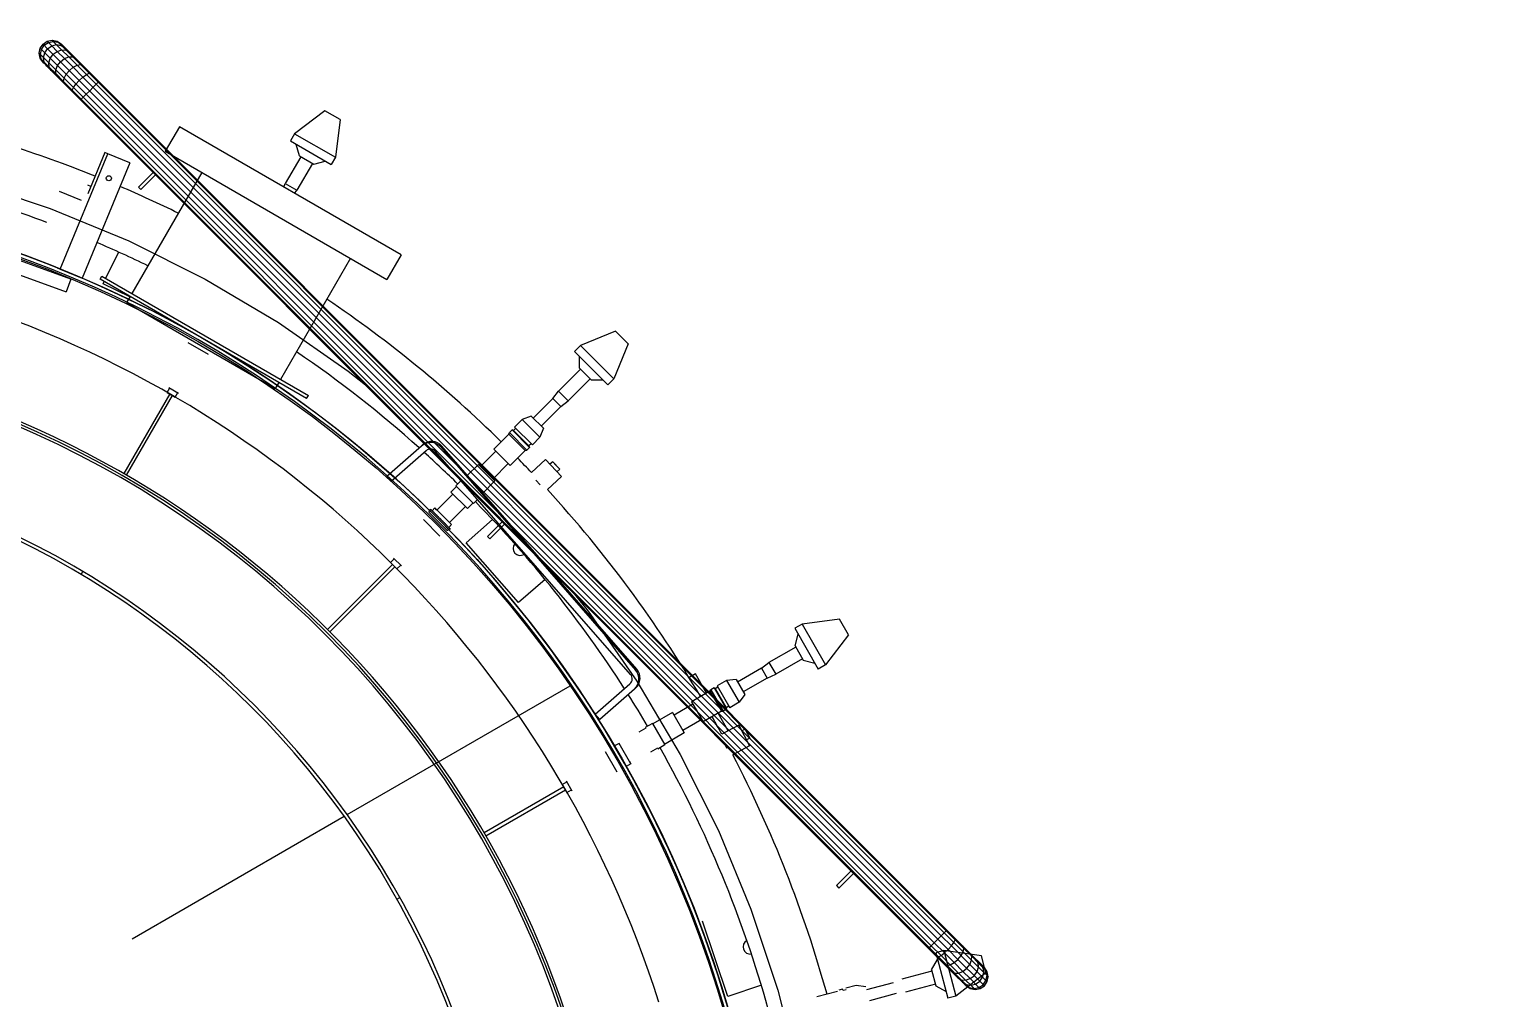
# Model space of a CAD drawing. Header units: metres. Extents: x 0 to 63075, y 0 to 44550.
# Drawn here: x 52852.5 to 53271.5, y 41739.9 to 42014.2 of the extents above; entities that cross this region are included whole.
import ezdxf

# ---------------------------------------------------------------- set-up
doc = ezdxf.new("R2010")
doc.units = ezdxf.units.M
doc.header["$LTSCALE"] = 75
for name, color, linetype in [('GSB', 7, 'Continuous'), ('ML6', 1, 'Continuous'), ('SDM', 7, 'Continuous'), ('SL1', 8, 'Continuous')]:
    doc.layers.add(name, color=color, linetype=linetype)
doc.styles.add('ROMANS', font='ROMANS.SHX')
doc.dimstyles.new('75___1-75', dxfattribs={"dimscale": 75, "dimtxt": 2.5, "dimasz": 2, "dimexe": 1.5, "dimexo": 1, "dimgap": 0.5, "dimtad": 1, "dimdec": 0, "dimzin": 12, "dimtxsty": 'ROMANS', "dimcen": 0, "dimclrd": 256, "dimclre": 256, "dimclrt": 3, "dimazin": 3, "dimtfac": 1, "dimtdec": 0, "dimtmove": 0, "dimatfit": 0, "dimfxl": 1, "dimlwd": -1, "dimlwe": -1, "dimarcsym": 0})

# ---------------------------------------------------------------- blocks, each defined once
blk = doc.blocks.new('A$C6bae614f')
at = {"layer": 'SL1'}
for p, q in [((366143, 54571.3), (366150.9, 54576.6)), ((366145.2, 54569.1), (366153.1, 54574.5)), ((366150.9, 54576.6), (366160.3, 54578.5)), ((366153.1, 54574.5), (366150.9, 54576.6)), ((366153.1, 54574.5), (366162.3, 54576.4)), ((366153.1, 54574.5), (366159.5, 54568)), ((366160.3, 54578.5), (366169.6, 54576.6)), ((366162.3, 54576.4), (366160.3, 54578.5)), ((366162.3, 54576.4), (366171.5, 54574.7)), ((366162.3, 54576.4), (366207.2, 54531.5)), ((366169.6, 54576.6), (366177.5, 54571.3)), ((366171.5, 54574.7), (366169.6, 54576.6)), ((366171.5, 54574.7), (366179.3, 54569.6)), ((366171.5, 54574.7), (366186.5, 54559.8)), ((366135.9, 54554.1), (366137.7, 54563.4)), ((366137.7, 54544.7), (366135.9, 54554.1)), ((366137.9, 54552), (366135.9, 54554.1)), ((366137.7, 54563.4), (366143, 54571.3)), ((366139.9, 54561.3), (366137.7, 54563.4)), ((366137.9, 54552), (366139.9, 54561.3)), ((366139.7, 54542.8), (366137.9, 54552)), ((366137.9, 54552), (367818.7, 52871.1)), ((366139.9, 54561.3), (366145.2, 54569.1)), ((366146.3, 54554.8), (366139.9, 54561.3)), ((366151.7, 54562.6), (366143, 54571.3)), ((366144.1, 54545.9), (366146.3, 54554.8)), ((366146.3, 54554.8), (366151.7, 54562.6)), ((366170.4, 54530.8), (366146.3, 54554.8)), ((366151.7, 54562.6), (366159.5, 54568)), ((366151.7, 54562.6), (366211.4, 54502.9)), ((366156.6, 54544.5), (366162.2, 54552.1)), ((366159.5, 54568), (366168.5, 54570.3)), ((366159.5, 54568), (366169.8, 54557.7)), ((366162.2, 54552.1), (366169.8, 54557.7)), ((366168.5, 54570.3), (366177.3, 54569)), ((366169.8, 54557.7), (366178.4, 54560.4)), ((366169.8, 54557.7), (366183.6, 54544)), ((366177.3, 54569), (366184.5, 54564.3)), ((366184.5, 54564.3), (366177.5, 54571.3)), ((366178.4, 54560.4), (366186.5, 54559.8)), ((366183.6, 54544), (366191.5, 54547.3)), ((366184.5, 54564.3), (366193, 54555.9)), ((366186.5, 54559.8), (366229.7, 54516.5)), ((366186.5, 54559.8), (366193, 54555.9)), ((366191.5, 54547.3), (366198.7, 54547.5)), ((366193, 54555.9), (366204.1, 54544.7)), ((366198.7, 54547.5), (366204.1, 54544.7)), ((366143, 54536.8), (366137.7, 54544.7)), ((366139.7, 54542.8), (366137.7, 54544.7)), ((366144.8, 54535.1), (366139.7, 54542.8)), ((366139.7, 54542.8), (366154.6, 54527.9)), ((366143, 54536.8), (366144.8, 54535.1)), ((366145.4, 54537.1), (366144.1, 54545.9)), ((366144.8, 54535.1), (366150, 54529.8)), ((366150, 54529.8), (366145.4, 54537.1)), ((366150, 54529.8), (366158.4, 54521.4)), ((366154, 54536), (366156.6, 54544.5)), ((366154.6, 54527.9), (366154, 54536)), ((366154.6, 54527.9), (366166.8, 54515.6)), ((366158.4, 54521.4), (366154.6, 54527.9)), ((366158.4, 54521.4), (366169.6, 54510.2)), ((366166.8, 54515.6), (366167.1, 54522.9)), ((366167.1, 54522.9), (366170.4, 54530.8)), ((366170.4, 54530.8), (366176.1, 54538.2)), ((367824.3, 52876.7), (366170.4, 54530.8)), ((366176.1, 54538.2), (366183.6, 54544)), ((366183.6, 54544), (366200, 54527.6)), ((366186.8, 54514.4), (366192.8, 54521.5)), ((366192.8, 54521.5), (366200, 54527.6)), ((366200, 54527.6), (366207.2, 54531.5)), ((366200, 54527.6), (366218.3, 54509.3)), ((366204.1, 54544.7), (366232.5, 54516.4)), ((366207.2, 54531.5), (366213.4, 54532.9)), ((366207.2, 54531.5), (366224.7, 54514)), ((366213.4, 54532.9), (366217.6, 54531.3)), ((366166.8, 54515.6), (366181.5, 54501)), ((366169.6, 54510.2), (366166.8, 54515.6)), ((366169.6, 54510.2), (366183, 54496.8)), ((366181.5, 54501), (366182.8, 54507.1)), ((366183, 54496.8), (366181.5, 54501)), ((366181.5, 54501), (366197.8, 54484.6)), ((366182.8, 54507.1), (366186.8, 54514.4)), ((366183, 54496.8), (366198, 54481.9)), ((366200.3, 54489.6), (366205.1, 54496.1)), ((366205.1, 54496.1), (366211.4, 54502.9)), ((366211.4, 54502.9), (366218.3, 54509.3)), ((366211.4, 54502.9), (367830.9, 52883.3)), ((366218.3, 54509.3), (366224.7, 54514)), ((366218.3, 54509.3), (367837.5, 52889.9)), ((366224.7, 54514), (366229.7, 54516.5)), ((366224.7, 54514), (367843.1, 52895.5)), ((366229.7, 54516.5), (366232.5, 54516.4)), ((366229.7, 54516.5), (367846.9, 52899.3)), ((366232.5, 54516.4), (367848.2, 52900.6)), ((366237.6, 54490), (366246.9, 54499.3)), ((366246.9, 54499.3), (366248.2, 54500.6)), ((366197.8, 54484.6), (366200.3, 54489.6)), ((366198, 54481.9), (366197.8, 54484.6)), ((366197.8, 54484.6), (367815, 52867.4)), ((366198, 54481.9), (367813.7, 52866.1)), ((366213.7, 54466.1), (366215, 54467.4)), ((366215, 54467.4), (366218.8, 54471.2)), ((366218.8, 54471.2), (366224.4, 54476.8)), ((366224.4, 54476.8), (366231, 54483.4)), ((366231, 54483.4), (366237.6, 54490)), ((366674.4, 54445.7), (366617.5, 54402.4)), ((366703.5, 54428.9), (366674.4, 54445.7)), ((366400.2, 54415.4), (366373.5, 54369.2)), ((366818.5, 54173.9), (366400.2, 54415.4)), ((366703.5, 54428.9), (366694.5, 54357.9)), ((366617.5, 54402.4), (366609.6, 54388.7)), ((366609.6, 54388.7), (366686.6, 54344.2)), ((366617.5, 54402.4), (366694.5, 54357.9)), ((366626.7, 54360.4), (366620.8, 54382.2)), ((366175.6, 54147.1), (366265.5, 54364.2)), ((366259.7, 54366.7), (366227.5, 54289)), ((366265.5, 54364.2), (366259.7, 54366.7)), ((366306.6, 54347.2), (366265.5, 54364.2)), ((366373.5, 54369.2), (366791.8, 54127.7)), ((366629.1, 54359), (366599.9, 54308.4)), ((366626.7, 54360.4), (366653.6, 54344.9)), ((366694.5, 54357.9), (366686.6, 54344.2)), ((366306.6, 54347.2), (366216.7, 54130.1)), ((366442.3, 54329.4), (366310.3, 54100.8)), ((366350.7, 54329.2), (366323, 54301.5)), ((366327.5, 54297), (366355.1, 54324.7)), ((366651.1, 54346.3), (366621.9, 54295.7)), ((366653.6, 54344.9), (366675.4, 54350.7)), ((366004.3, 54312.4), (366156.7, 54261.6)), ((366233.2, 54302.8), (366227.3, 54305.2)), ((366323, 54301.5), (366327.5, 54297)), ((366597, 54301.8), (366599.9, 54308.4)), ((366599.9, 54308.4), (366621.9, 54295.7)), ((366617.6, 54289.9), (366621.9, 54295.7)), ((366215.3, 54276.2), (366174.2, 54293.2)), ((366156.7, 54261.6), (366305.1, 54200.2)), ((366195.5, 54127.9), (366007.5, 54196.3)), ((366305.1, 54200.2), (366448.7, 54128.3)), ((365998.8, 54172.4), (366186.8, 54104)), ((366261.1, 54129.2), (366285.7, 54179.2)), ((366722.9, 54167.4), (366590.9, 53938.8)), ((366818.5, 54173.9), (366791.8, 54127.7)), ((366169.7, 54149.6), (366175.6, 54147.1)), ((366175.6, 54147.1), (366216.7, 54130.1)), ((366195.5, 54127.9), (366186.8, 54104)), ((366250.6, 54128), (366253.8, 54133.5)), ((366640.3, 53902.9), (366250.6, 54128)), ((366253.8, 54133.5), (366643.5, 53908.4)), ((366448.7, 54128.3), (366586.9, 54046.3)), ((366256.3, 54119.4), (366258.3, 54123.5)), ((366306.7, 54094.6), (366256.3, 54119.4)), ((366307.1, 54095.3), (366300.6, 54084)), ((366300.6, 54084), (366581.2, 53922)), ((366586.9, 54046.3), (366718.8, 53954.7)), ((367223.2, 54030.1), (367157.1, 54003)), ((367247, 54006.3), (367223.2, 54030.1)), ((366415.9, 54008.8), (366454.4, 53986.6)), ((367157.1, 54003), (367145.9, 53991.8)), ((367145.9, 53991.8), (367208.7, 53928.9)), ((367157.1, 54003), (367219.9, 53940.1)), ((367247, 54006.3), (367219.9, 53940.1)), ((367155, 53960.1), (367155, 53982.6)), ((366587.7, 53933.3), (366581.2, 53922)), ((366718.8, 53954.7), (366751.3, 53928.5)), ((367157.1, 53958.1), (367115.7, 53916.8)), ((367175, 53940.1), (367133.7, 53898.8)), ((367155, 53960.1), (367177, 53938.1)), ((367177, 53938.1), (367199.6, 53938.1)), ((367219.9, 53940.1), (367208.7, 53928.9)), ((366381.9, 53911.8), (366295.2, 53761.6)), ((366300.7, 53758.4), (366387.4, 53908.6)), ((366377, 53914.3), (366381.9, 53923)), ((366377, 53914.3), (366392.1, 53905.6)), ((366380.3, 53923.9), (366398.7, 53913.3)), ((366392.1, 53905.6), (366397.1, 53914.2)), ((366640.3, 53902.9), (366643.5, 53908.4)), ((367104.6, 53902.7), (367115.7, 53916.8)), ((367115.7, 53916.8), (367133.7, 53898.8)), ((367104.6, 53902.7), (367067.9, 53866)), ((367119.7, 53887.7), (367083, 53850.9)), ((367104.6, 53902.7), (367119.7, 53887.7)), ((367119.7, 53887.7), (367133.7, 53898.8)), ((367046.8, 53863.6), (367032.4, 53849.2)), ((367032.4, 53849.2), (367066.2, 53815.5)), ((367063.9, 53870), (367046.8, 53863.6)), ((367046.8, 53863.6), (367080.5, 53829.8)), ((367063.9, 53870), (367087, 53846.9)), ((367021.8, 53835.9), (366993.5, 53807.7)), ((367021.8, 53835.9), (367022.8, 53839)), ((367021.8, 53835.9), (367052.9, 53804.8)), ((367027.8, 53844.1), (367022.8, 53839)), ((367022.8, 53839), (367055.9, 53805.8)), ((367027.8, 53844.1), (367061, 53810.9)), ((367030.4, 53842.7), (367027.8, 53844.1)), ((367034.7, 53846.9), (367030.4, 53842.7)), ((367030.4, 53842.7), (367059.6, 53813.5)), ((367080.5, 53829.8), (367066.2, 53815.5)), ((367087, 53846.9), (367080.5, 53829.8)), ((366791.9, 53756.8), (366857.3, 53814)), ((366865.7, 53804.4), (366800.3, 53747.2)), ((366857.3, 53814), (366859.5, 53815.8)), ((367251.5, 53382.6), (366883.6, 53803.2)), ((366893.2, 53811.6), (367261, 53390.9)), ((367263.1, 53392.8), (366895.3, 53813.4)), ((366997.2, 53803.9), (366968.2, 53774.9)), ((366993.5, 53807.7), (367024.6, 53776.5)), ((367052.9, 53804.8), (367024.6, 53776.5)), ((367052.9, 53804.8), (367055.9, 53805.8)), ((367061, 53810.9), (367055.9, 53805.8)), ((367063.9, 53817.8), (367059.6, 53813.5)), ((367059.6, 53813.5), (367061, 53810.9)), ((366964.5, 53778.7), (366943.6, 53758.2)), ((366964.5, 53778.7), (366995.6, 53747.6)), ((367020.8, 53780.3), (366991.9, 53751.3)), ((367091, 53788), (367064.6, 53763.4)), ((367091, 53788), (367121, 53755.8)), ((367104.5, 53783.8), (367099.4, 53779)), ((367104.5, 53783.8), (367117.7, 53769.6)), ((367111.2, 53776.7), (367104.5, 53783.8)), ((367111.2, 53776.7), (367117.7, 53769.6)), ((367117.7, 53769.6), (367112.6, 53764.9)), ((366800.3, 53747.2), (366791.9, 53756.8)), ((366923.1, 53737.3), (366912.4, 53726.6)), ((366931.8, 53748.1), (366922, 53738.3)), ((366922, 53738.3), (366955.2, 53705.1)), ((366995.6, 53747.6), (366973, 53724.6)), ((367081, 53740), (367072.5, 53749.3)), ((367121, 53755.8), (367094.6, 53731.3)), ((366886, 53692.6), (366916.1, 53722.8)), ((366912.4, 53726.6), (366943.5, 53695.5)), ((366962.8, 53712.7), (366955.2, 53705.1)), ((366905.4, 53653.9), (366870.9, 53688.5)), ((366874.1, 53694.3), (366911.2, 53657.1)), ((366882, 53696.6), (366876.9, 53691.4)), ((366882, 53696.6), (366876.9, 53691.4)), ((366913.5, 53665.1), (366882, 53696.6)), ((366886, 53692.6), (366882, 53696.6)), ((366909.6, 53669), (366939.8, 53699.2)), ((366954.2, 53706.1), (366943.5, 53695.5)), ((366860.5, 53675), (366891.9, 53643.5)), ((366913.5, 53665.1), (366908.4, 53660)), ((366913.5, 53665.1), (366908.4, 53660)), ((366909.6, 53669), (366913.5, 53665.1)), ((366941.2, 53630.8), (366991.2, 53674.7)), ((367009.2, 53670.6), (366981.6, 53642.9)), ((366986.1, 53638.4), (367013.7, 53666.1)), ((367040.1, 53518), (366941.2, 53630.8)), ((366981.6, 53642.9), (366986.1, 53638.4)), ((366798.4, 53593.8), (366805.4, 53600.9)), ((366804.1, 53602.2), (366819.2, 53587.2)), ((366214.8, 53571.1), (366218, 53576.6)), ((366802.5, 53590.1), (366679.8, 53467.4)), ((366684.3, 53462.9), (366807, 53585.6)), ((366798.4, 53593.8), (366810.7, 53581.5)), ((366810.7, 53581.5), (366817.8, 53588.5)), ((367090.1, 53561.9), (367040.1, 53518)), ((367145.5, 53534.3), (367171.6, 53501.9)), ((367171.6, 53501.9), (367263.2, 53369.9)), ((367645.8, 53486.6), (367574.9, 53477.5)), ((367662.6, 53457.4), (367645.8, 53486.6)), ((367574.9, 53477.5), (367561.2, 53469.6)), ((367561.2, 53469.6), (367605.6, 53392.6)), ((367561.8, 53436.6), (367567.6, 53458.4)), ((367574.9, 53477.5), (367619.3, 53400.5)), ((367563.2, 53434.1), (367512.6, 53404.9)), ((367561.8, 53436.6), (367577.3, 53409.7)), ((367662.6, 53457.4), (367619.3, 53400.5)), ((367498.3, 53394.3), (367512.6, 53404.9)), ((367512.6, 53404.9), (367525.3, 53382.9)), ((367575.9, 53412.2), (367525.3, 53382.9)), ((367577.3, 53409.7), (367599.1, 53403.8)), ((367373.8, 53383.5), (367361.9, 53376.6)), ((367394.6, 53347.5), (367373.8, 53383.5)), ((367498.3, 53394.3), (367453.3, 53368.3)), ((367508.9, 53375.8), (367463.9, 53349.9)), ((367498.3, 53394.3), (367508.9, 53375.8)), ((367508.9, 53375.8), (367525.3, 53382.9)), ((367619.3, 53400.5), (367605.6, 53392.6)), ((366716.6, 53118.5), (367137.5, 53361.4)), ((367184.9, 53307.5), (367250.3, 53364.7)), ((367258.6, 53355.1), (367193.2, 53297.9)), ((367260.7, 53356.9), (367258.6, 53355.1)), ((367263.2, 53369.9), (367345.2, 53231.8)), ((367400.9, 53351.2), (367366.3, 53331.2)), ((367400.9, 53351.2), (367402.7, 53353.9)), ((367400.9, 53351.2), (367422.9, 53313.1)), ((367408.9, 53357.5), (367402.7, 53353.9)), ((367402.7, 53353.9), (367426.1, 53313.3)), ((367408.9, 53357.5), (367432.4, 53316.9)), ((367411.1, 53355.5), (367408.9, 53357.5)), ((367416.3, 53358.5), (367411.1, 53355.5)), ((367411.1, 53355.5), (367431.7, 53319.7)), ((367432.2, 53371.4), (367414.6, 53361.3)), ((367414.6, 53361.3), (367438.5, 53319.9)), ((367450.4, 53373.2), (367432.2, 53371.4)), ((367432.2, 53371.4), (367456.1, 53330.1)), ((367450.4, 53373.2), (367466.8, 53344.9)), ((367369, 53326.6), (367333.4, 53306.1)), ((367366.3, 53331.2), (367388.3, 53293.1)), ((367436.9, 53322.7), (367431.7, 53319.7)), ((367431.7, 53319.7), (367432.4, 53316.9)), ((367456.1, 53330.1), (367438.5, 53319.9)), ((367466.8, 53344.9), (367456.1, 53330.1)), ((367193.2, 53297.9), (367184.9, 53307.5)), ((367330.8, 53310.7), (367293.3, 53289.5)), ((367330.8, 53310.7), (367352.8, 53272.6)), ((367385.6, 53297.7), (367350.1, 53277.2)), ((367422.9, 53313.1), (367388.3, 53293.1)), ((367435.6, 53276.5), (367416.6, 53309.4)), ((367422.9, 53313.1), (367426.1, 53313.3)), ((367432.4, 53316.9), (367426.1, 53313.3)), ((367280.1, 53281.4), (367267, 53273.9)), ((367292.7, 53290.4), (367279.3, 53282.7)), ((367292.7, 53290.4), (367316.2, 53249.8)), ((367352.8, 53272.6), (367315.6, 53250.7)), ((367455.4, 53287), (367423.6, 53270.1)), ((367455.4, 53287), (367476.1, 53248.1)), ((367467.4, 53279.4), (367461.2, 53276.1)), ((367467.4, 53279.4), (367476.4, 53262.3)), ((367472, 53270.9), (367467.4, 53279.4)), ((367472, 53270.9), (367476.4, 53262.3)), ((367203.5, 53237.5), (367225.7, 53199)), ((367229.9, 53252.7), (367221.1, 53247.7)), ((367229.9, 53252.7), (367221.1, 53247.7)), ((367252.1, 53214.2), (367229.9, 53252.7)), ((367232.7, 53247.9), (367229.9, 53252.7)), ((367302.1, 53243.3), (367289, 53235.8)), ((367316.2, 53249.8), (367302.8, 53242)), ((367433.4, 53243.2), (367427.5, 53254.4)), ((367476.1, 53248.1), (367444.2, 53231.2)), ((367476.4, 53262.3), (367470.3, 53259)), ((367252.1, 53214.2), (367243.4, 53209.1)), ((367252.1, 53214.2), (367243.4, 53209.1)), ((367249.4, 53219), (367252.1, 53214.2)), ((367345.2, 53231.8), (367417.1, 53088.2)), ((367122.5, 53175.1), (367131.1, 53180.1)), ((367130.2, 53181.8), (367140.8, 53163.3)), ((367125.5, 53170.5), (366975.3, 53083.7)), ((366978.5, 53078.2), (367128.7, 53165)), ((367122.5, 53175.1), (367131.2, 53160)), ((367131.2, 53160), (367139.9, 53165)), ((366311, 52884.3), (366711.1, 53115.3)), ((367417.1, 53088.2), (367478.5, 52939.8)), ((367667.8, 53012), (367640.1, 52984.3)), ((367640.1, 52984.3), (367644.6, 52979.8)), ((367644.6, 52979.8), (367672.3, 53007.5)), ((366810.5, 52958.9), (366816, 52962.1)), ((367478.5, 52939.8), (367529.2, 52787.4)), ((367435.1, 52775.1), (367386.9, 52917.2)), ((367846.9, 52899.3), (367848.2, 52900.6)), ((367863.9, 52884.8), (367848.2, 52900.6)), ((367818.7, 52871.1), (367824.3, 52876.7)), ((367824.3, 52876.7), (367830.9, 52883.3)), ((367843.6, 52857.4), (367824.3, 52876.7)), ((367830.9, 52883.3), (367837.5, 52889.9)), ((367850.5, 52863.7), (367830.9, 52883.3)), ((367837.5, 52889.9), (367843.1, 52895.5)), ((367856.8, 52870.6), (367837.5, 52889.9)), ((367843.1, 52895.5), (367846.9, 52899.3)), ((367861.6, 52877.1), (367843.1, 52895.5)), ((367864.1, 52882.1), (367846.9, 52899.3)), ((367856.8, 52870.6), (367861.6, 52877.1)), ((367861.6, 52877.1), (367864.1, 52882.1)), ((367861.6, 52877.1), (367907.9, 52830.7)), ((367864.1, 52882.1), (367863.9, 52884.8)), ((367863.9, 52884.8), (367892.3, 52856.5)), ((367864.1, 52882.1), (367880.4, 52865.7)), ((367813.7, 52866.1), (367815, 52867.4)), ((367813.7, 52866.1), (367829.4, 52850.3)), ((367815, 52867.4), (367818.7, 52871.1)), ((367832.2, 52850.2), (367815, 52867.4)), ((367837.2, 52852.7), (367818.7, 52871.1)), ((367819.2, 52825.7), (367830.5, 52845.2)), ((367842.4, 52861.9), (367827.1, 52857.8)), ((367827.1, 52857.8), (367850.1, 52771.9)), ((367829.4, 52850.3), (367832.2, 52850.2)), ((367829.4, 52850.3), (367857.8, 52822)), ((367832.2, 52850.2), (367837.2, 52852.7)), ((367832.2, 52850.2), (367848.5, 52833.8)), ((367837.2, 52852.7), (367843.6, 52857.4)), ((367837.2, 52852.7), (367854.7, 52835.1)), ((367842.4, 52861.9), (367865.4, 52776)), ((367913.3, 52852.2), (367842.4, 52861.9)), ((367843.6, 52857.4), (367850.5, 52863.7)), ((367861.9, 52839.1), (367843.6, 52857.4)), ((367850.5, 52863.7), (367856.8, 52870.6)), ((367850.5, 52863.7), (367869.1, 52845.2)), ((367856.8, 52870.6), (367891.6, 52835.9)), ((367861.9, 52839.1), (367869.1, 52845.2)), ((367869.1, 52845.2), (367875.1, 52852.3)), ((367869.1, 52845.2), (367910.2, 52804.1)), ((367875.1, 52852.3), (367879.1, 52859.5)), ((367880.4, 52865.7), (367878.9, 52869.9)), ((367879.1, 52859.5), (367880.4, 52865.7)), ((367880.4, 52865.7), (367895.1, 52851.1)), ((367892.3, 52856.5), (367917.1, 52831.6)), ((367895.1, 52851.1), (367892.3, 52856.5)), ((367894.8, 52843.8), (367895.1, 52851.1)), ((367895.1, 52851.1), (367907.3, 52838.8)), ((367907.3, 52838.8), (367903.5, 52845.3)), ((367922, 52819.7), (367913.3, 52852.2)), ((367819.9, 52823), (367763.5, 52807.8)), ((367819.2, 52825.7), (367827.3, 52795.7)), ((367844.4, 52835.4), (367848.5, 52833.8)), ((367848.5, 52833.8), (367854.7, 52835.1)), ((367848.5, 52833.8), (367875.4, 52806.9)), ((367854.7, 52835.1), (367861.9, 52839.1)), ((367854.7, 52835.1), (367883.5, 52806.3)), ((367857.8, 52822), (367882.6, 52797.1)), ((367857.8, 52822), (367863.2, 52819.2)), ((367878.3, 52822.7), (367861.9, 52839.1)), ((367863.2, 52819.2), (367870.4, 52819.4)), ((367922, 52819.7), (367865.4, 52776)), ((367870.4, 52819.4), (367878.3, 52822.7)), ((367878.3, 52822.7), (367885.8, 52828.5)), ((367892.1, 52809), (367878.3, 52822.7)), ((367885.8, 52828.5), (367891.6, 52835.9)), ((367891.6, 52835.9), (367894.8, 52843.8)), ((367891.6, 52835.9), (367922, 52805.4)), ((367899.7, 52814.5), (367905.3, 52822.2)), ((367905.3, 52822.2), (367907.9, 52830.7)), ((367907.3, 52838.8), (367916.5, 52829.6)), ((367907.9, 52830.7), (367907.3, 52838.8)), ((367907.9, 52830.7), (367917.8, 52820.8)), ((367916.5, 52829.6), (367911.9, 52836.9)), ((367915.6, 52811.8), (367917.8, 52820.8)), ((367917.8, 52820.8), (367916.5, 52829.6)), ((367916.5, 52829.6), (367922.2, 52823.9)), ((367922.2, 52823.9), (367917.1, 52831.6)), ((367917.1, 52831.6), (367918.9, 52829.9)), ((367917.8, 52820.8), (367924, 52814.7)), ((367924.2, 52821.9), (367918.9, 52829.9)), ((367924, 52814.7), (367922.2, 52823.9)), ((367922.2, 52823.9), (367924.2, 52821.9)), ((367926, 52812.6), (367924.2, 52821.9)), ((367498.2, 52796.6), (367435.1, 52775.1)), ((367651.1, 52788.9), (367644.1, 52787)), ((367652.6, 52786.3), (367651.1, 52788.9)), ((367677.2, 52796.3), (367657.6, 52791)), ((367695.2, 52793.3), (367677.2, 52796.3)), ((367746.9, 52801.3), (367696.7, 52787.8)), ((367826.5, 52798.4), (367770.1, 52783.3)), ((367827.3, 52795.7), (367846.8, 52784.4)), ((367869, 52810.8), (367875.4, 52806.9)), ((367875.4, 52806.9), (367890.4, 52792)), ((367875.4, 52806.9), (367883.5, 52806.3)), ((367877.4, 52802.4), (367884.6, 52797.7)), ((367882.6, 52797.1), (367890.4, 52792)), ((367882.6, 52797.1), (367884.4, 52795.4)), ((367883.5, 52806.3), (367892.1, 52809)), ((367883.5, 52806.3), (367893.4, 52796.4)), ((367884.4, 52795.4), (367892.3, 52790.1)), ((367884.6, 52797.7), (367893.4, 52796.4)), ((367890.4, 52792), (367899.6, 52790.3)), ((367890.4, 52792), (367892.3, 52790.1)), ((367892.1, 52809), (367899.7, 52814.5)), ((367908.8, 52792.2), (367892.1, 52809)), ((367892.3, 52790.1), (367901.6, 52788.2)), ((367893.4, 52796.4), (367902.4, 52798.6)), ((367893.4, 52796.4), (367901.6, 52788.2)), ((367899.6, 52790.3), (367908.8, 52792.2)), ((367901.6, 52788.2), (367911, 52790.1)), ((367902.4, 52798.6), (367910.2, 52804.1)), ((367908.8, 52792.2), (367916.7, 52797.6)), ((367908.8, 52792.2), (367911, 52790.1)), ((367910.2, 52804.1), (367915.6, 52811.8)), ((367910.2, 52804.1), (367918.9, 52795.4)), ((367911, 52790.1), (367918.9, 52795.4)), ((367916.7, 52797.6), (367922, 52805.4)), ((367918.9, 52795.4), (367924.2, 52803.3)), ((367922, 52805.4), (367924, 52814.7)), ((367922, 52805.4), (367924.2, 52803.3)), ((367924, 52814.7), (367926, 52812.6)), ((367924.2, 52803.3), (367926, 52812.6)), ((367529.2, 52787.4), (367569, 52631.7)), ((367641.7, 52784.8), (367603.1, 52774.5)), ((367658.4, 52787.9), (367652.6, 52786.3)), ((367752.4, 52780.7), (367702.2, 52767.2)), ((367865.4, 52776), (367850.1, 52771.9))]:
    blk.add_line(p, q, dxfattribs=at)
for centre, radius in [((366267.1, 54318.3), 4.76), ((365370.4, 52153.5), 2150), ((365370.4, 52153.5), 2140.5)]:
    blk.add_circle(centre, radius, dxfattribs=at)
for centre, radius, start, end in [((365370.4, 52153.5), 2337.1, 68.1208, 72.4588), ((365370.4, 52153.5), 2150, 1.1828, 189), ((365370.4, 52153.5), 2337.1, 63.9158, 66.8754), ((365370.4, 52153.5), 2222.8, 69.4626, 74.3925), ((365370.4, 52153.5), 2143.5, 1.1864, 75.5738), ((365370.4, 52153.5), 2222.8, 64.1175, 66.8434), ((365370.4, 52153.5), 2028.5, 17.5242, 72.754), ((365370.4, 52153.5), 2337.1, 45.5375, 55.9664), ((365370.4, 52153.5), 1855, 313.8991, 229.5193), ((365370.4, 52153.5), 1850, 0.0718, 89.9244), ((365370.4, 52153.5), 1845.2, 0.072, 89.9242), ((365370.4, 52153.5), 2222.8, 48.1741, 55.7588), ((365370.4, 52153.5), 1656.3, 0.7765, 89.2198), ((365370.4, 52153.5), 1650, 0.7795, 89.2168), ((365370.4, 52153.5), 2222.8, 45.6038, 47.8444), ((365370.4, 52153.5), 2337.1, 43.5375, 44.4588), ((365370.4, 52153.5), 2337.1, 30.5375, 42.4588), ((365370.4, 52153.5), 2222.8, 32.7407, 44.3925), ((367043.3, 53620.5), 13.5, 140.5829, 301.9134), ((365370.4, 52153.5), 2222.8, 30.6037, 32.4096), ((365370.4, 52153.5), 2337.1, 28.5375, 29.4588), ((365370.4, 52153.5), 2222.8, 15.6037, 29.3925), ((365370.4, 52153.5), 2337.1, 15.5375, 27.4588), ((367477.3, 52868.7), 13.5, 118.0817, 279.4145)]:
    blk.add_arc(centre, radius, start, end, dxfattribs=at)
for centre, major_axis, start_param, end_param in [((366874.1, 53794.9), (-16.7, 19.1), 4.712389, 6.283185), ((366876.2, 53796.7), (-16.7, 19.1), 4.712389, 6.283185), ((366874.1, 53794.9), (-8.36, 9.56), 4.712389, 6.283185), ((367241.9, 53374.2), (8.36, -9.56), 0, 1.570796), ((367241.9, 53374.2), (16.7, -19.1), 0, 1.570796), ((367244, 53376.1), (16.7, -19.1), 0, 1.570796)]:
    blk.add_ellipse(centre, major_axis=major_axis, ratio=0.999901, start_param=start_param, end_param=end_param, dxfattribs=at)
for points, weights in [([(366870.9, 53688.5), (366871.9, 53690.4), (366872.9, 53692.3), (366874.1, 53694.3)], [0.000226326625684, 0.000225238989462, 0.00022415135324, 0.000223063717018]), ([(366911.2, 53657.1), (366909.2, 53656), (366907.3, 53654.9), (366905.4, 53653.9)], [0.000223063717242, 0.000224151353372, 0.000225238989501, 0.00022632662563])]:
    blk.add_rational_spline(points, weights, degree=3, dxfattribs=at)
blk.add_rational_spline([(366874.1, 53694.3), (366880.6, 53687.8), (366886.8, 53681.7), (366892.7, 53675.8), (366898.6, 53669.9), (366904.8, 53663.7), (366911.2, 53657.1)], [0.0412072250527, 0.0444714834007, 0.0477357417488, 0.0510000000969, 0.0477357417637, 0.0444714834305, 0.0412072250974], degree=3, knots=[0, 0, 0, 0, 0.5, 0.5, 0.5, 1, 1, 1, 1], dxfattribs=at)
blk = doc.blocks.new('zw$15D4')
at = {"layer": 'ML6', "xscale": 0.2502808837766805, "yscale": 0.2502808837766805, "zscale": 0.2502808837766805}
blk.add_blockref('A$C6bae614f', (-85544.74, -3177.34), dxfattribs=at)

msp = doc.modelspace()

# ---------------------------------------------------------------- block references
at = {"layer": 'GSB', "xscale": 0.6000000000000068, "yscale": 0.6000000000000068, "zscale": 0.6000000000000068}
msp.add_blockref('zw$15D4', (49200, 35721.63), dxfattribs=at)

# ---------------------------------------------------------------- leaders
at = {"layer": 'SDM'}
msp.add_leader([(51608.33, 37812.06), (59453.13, 42438.72), (62243.43, 42438.72)], dimstyle='75___1-75', override={"dimtad": 0}, dxfattribs=at)

doc.saveas('drawing.dxf')
